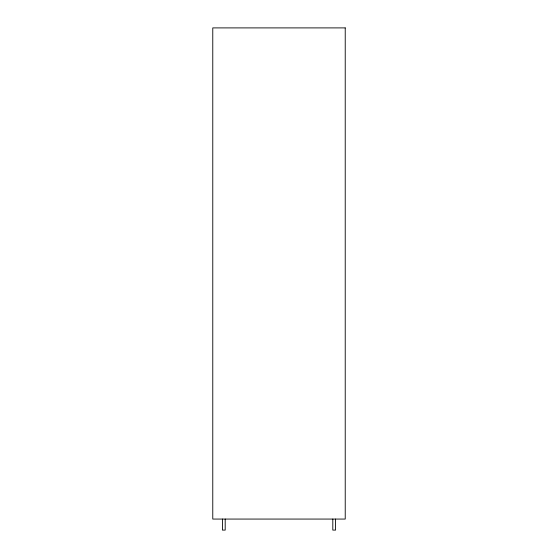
<?xml version="1.0" encoding="UTF-8"?>
<svg xmlns="http://www.w3.org/2000/svg" width="558" height="558" viewBox="0 0 558 558"><rect width="100%" height="100%" fill="white"/><g stroke="black" fill="none" stroke-linecap="round" stroke-linejoin="round"><path stroke-width="0.84" d="M335.567 519.066L335.567 530.1L332.805 530.1L332.805 519.066M225.195 519.066L225.195 530.1L222.433 530.1L222.433 519.066M345.228 27.9L212.772 27.9L212.772 519.066L345.228 519.066L345.228 27.9"/></g></svg>
